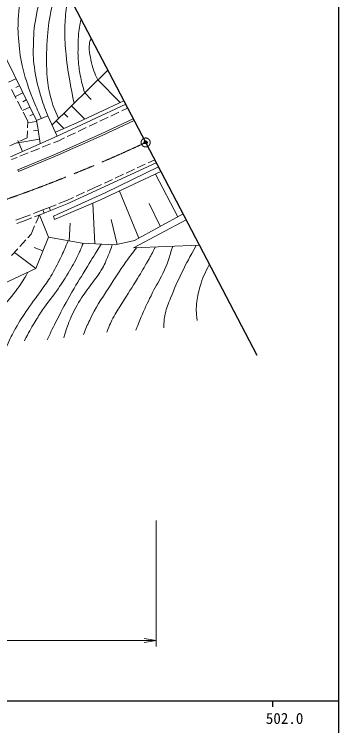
# Model space of a CAD drawing. Units: millimetres, scale not verified. Extents: x 40000 to 680000, y 20000 to 380000.
# Drawn here: x 525084 to 579000, y 200832 to 319180 of the extents above; entities that cross this region are included whole.
import ezdxf
from ezdxf.enums import TextEntityAlignment as Align

# ---------------------------------------------------------------- set-up
doc = ezdxf.new("R2010")
doc.units = ezdxf.units.MM
doc.header["$LTSCALE"] = 1000
doc.header["$PDMODE"] = 32
doc.header["$PDSIZE"] = 500
doc.linetypes.add('CHAIN', pattern=[18.5, 12, -1.5, 3.5, -1.5])
for name, color, linetype, lineweight in [('M-BMK', 2, 'CHAIN', 13), ('M-BMK-OTRS', 5, 'Continuous', 25), ('M-STR-HTXT', 7, 'Continuous', 13), ('M-TTL-BAND', 7, 'Continuous', 25), ('M-WORK', 1, 'Continuous', 13)]:
    doc.layers.add(name, color=color, linetype=linetype, lineweight=lineweight)
doc.layers.add('M-OTRS', color=6, linetype='Continuous')
doc.styles.add('ＭＳ ゴシック', font='')
doc.styles.get('ＭＳ ゴシック').set_extended_font_data('MS Gothic')

# ---------------------------------------------------------------- blocks, each defined once
blk = doc.blocks.new('open_arrow')
at = {"color": 0, "linetype": 'Continuous', "lineweight": -2}
blk.add_lwpolyline([(7.5, 1.25), (0, 0), (7.5, -1.25)], dxfattribs=at)

msp = doc.modelspace()

# ---------------------------------------------------------------- linework, layer by layer
at = {"layer": 'M-BMK'}
msp.add_circle((546923, 297852), 750, dxfattribs=at)
msp.add_arc((440821, 524220), 250000, 284.80961, 295.11324, dxfattribs=at)
at = {"layer": 'M-BMK-OTRS'}
for p, q in [((546923, 297852), (528404, 333307)), ((565443, 262398), (546923, 297852))]:
    msp.add_line(p, q, dxfattribs=at)
at = {"layer": 'M-OTRS'}
msp.add_point((546923, 297852), dxfattribs=at)
at = {"layer": 'M-STR-HTXT'}
for p, q in [((548662, 235000), (548662, 214000)), ((173930, 215000), (548662, 215000))]:
    msp.add_line(p, q, dxfattribs=at)
at = {"layer": 'M-TTL-BAND'}
for p, q in [((579000, 20000), (579000, 370000)), ((40000, 205000), (579000, 205000)), ((568000, 205000), (568000, 204000))]:
    msp.add_line(p, q, dxfattribs=at)
at = {"layer": 'M-WORK'}
for p, q in [((528768, 301487), (522572, 314077)), ((531363, 300765), (540635, 309890)), ((525336, 308461), (524155, 307879)), ((538974, 308255), (542689, 304480)), ((525416, 305139), (524644, 306638)), ((525918, 307279), (525327, 306988)), ((526499, 306098), (525316, 305516)), ((536789, 306105), (537864, 305013)), ((526331, 303361), (525644, 304695)), ((527081, 304915), (526490, 304624)), ((532213, 298912), (543605, 304205)), ((543313, 304765), (539030, 302762)), ((527663, 303733), (526479, 303150)), ((534605, 303955), (536755, 301770)), ((542932, 303110), (543900, 303570)), ((527331, 301418), (526559, 302916)), ((528245, 302549), (527653, 302258)), ((530674, 302269), (528768, 301487)), ((532213, 298912), (530674, 302269)), ((533340, 302711), (533962, 302079)), ((539030, 302762), (535463, 301123)), ((539319, 301395), (540674, 302038)), ((539545, 299272), (544863, 301797)), ((541125, 302252), (542480, 302896)), ((527286, 300275), (527331, 301418)), ((528790, 301354), (527319, 301107)), ((528768, 301487), (528995, 300354)), ((535463, 301123), (531916, 299561)), ((532076, 301467), (533320, 300202)), ((537512, 300537), (538867, 301180)), ((539671, 298999), (544991, 301526)), ((527222, 298633), (527267, 299776)), ((529037, 299882), (528301, 299759)), ((528995, 300354), (529408, 297669)), ((533899, 298821), (535254, 299464)), ((535706, 299679), (537061, 300322)), ((524461, 295476), (532213, 298912)), ((529284, 298411), (525361, 297753)), ((526023, 298066), (527222, 298633)), ((531837, 295862), (539545, 299272)), ((531955, 295586), (539671, 298999)), ((532480, 298147), (533447, 298606)), ((524372, 297285), (525571, 297852)), ((526460, 296362), (525654, 298180)), ((529722, 297043), (531114, 297600)), ((531579, 297786), (532480, 298147)), ((526008, 295556), (527401, 296114)), ((527865, 296299), (529258, 296857)), ((524643, 295010), (525544, 295370)), ((525679, 293318), (531837, 295862)), ((525794, 293040), (531955, 295586)), ((547312, 294448), (548430, 294967)), ((538714, 289851), (548662, 294468)), ((549038, 293804), (540293, 289513)), ((545498, 293606), (546859, 294237)), ((525794, 293040), (525679, 293318)), ((539427, 288301), (549450, 293014)), ((541870, 291922), (543230, 292553)), ((543684, 292764), (545045, 293395)), ((552248, 285499), (548566, 292599)), ((540056, 291080), (541416, 291711)), ((537209, 289766), (538484, 290351)), ((538484, 290351), (539602, 290870)), ((540293, 289513), (531582, 285584)), ((533878, 287633), (538714, 289851)), ((535391, 288932), (536755, 289558)), ((545772, 281929), (542567, 289777)), ((531097, 286531), (533878, 287633)), ((531795, 285051), (539427, 288301)), ((532511, 287683), (533662, 288139)), ((533662, 288139), (534937, 288724)), ((538470, 280973), (538166, 287764)), ((549356, 283904), (547480, 287689)), ((528278, 286023), (529835, 286630)), ((530894, 287043), (529835, 286630)), ((529835, 286630), (530034, 286117)), ((530034, 286117), (531094, 286530)), ((530894, 287043), (532046, 287499)), ((531094, 286530), (530894, 287043)), ((525343, 284912), (526256, 285236)), ((526256, 285236), (527812, 285842)), ((526448, 284720), (528008, 285328)), ((528474, 285509), (530034, 286117)), ((528667, 284431), (529258, 285815)), ((530765, 282087), (529258, 285815)), ((531582, 285584), (531795, 285051)), ((545044, 281528), (553124, 285982)), ((525522, 284392), (526448, 284720)), ((534190, 281467), (534373, 284412)), ((542203, 280883), (541206, 285051)), ((553633, 285007), (544900, 280349)), ((527879, 282587), (528471, 283971)), ((527343, 281998), (527879, 282587)), ((528687, 276892), (530765, 282087)), ((530765, 282087), (536359, 281075)), ((525996, 280520), (527007, 281629)), ((536359, 281075), (541874, 280808)), ((541874, 280808), (545044, 281528)), ((544900, 280349), (555856, 280750)), ((524649, 279042), (525660, 280151)), ((528695, 276913), (525119, 279557)), ((529853, 279808), (528405, 280387)), ((516050, 270978), (528687, 276892))]:
    msp.add_line(p, q, dxfattribs=at)
for points, knots in [([(529608, 301832), (528882, 303360), (528689, 303809), (528174, 305107), (527433, 306977), (527060, 308050), (526575, 310002), (526130, 311793), (525981, 312828), (525825, 314668), (525683, 316344), (525663, 317297), (525792, 318974), (525938, 320869), (526134, 321931), (526608, 323771), (527068, 325554), (527329, 326572), (528109, 328241), (528628, 329352), (528846, 329764), (529610, 330999)], [0, 0, 0, 0, 1, 1, 1, 2, 2, 2, 3, 3, 3, 4, 4, 4, 5, 5, 5, 6, 6, 6, 7, 7, 7, 7]), ([(531407, 327558), (530744, 325829), (530569, 325344), (530099, 323901), (529497, 322052), (529120, 321016), (528761, 319105), (528423, 317304), (528327, 316271), (528272, 314439), (528224, 312845), (528216, 311940), (528435, 310361), (528692, 308514), (528909, 307480), (529447, 305695), (529857, 304334), (530033, 303848), (530674, 302269)], [0, 0, 0, 0, 1, 1, 1, 2, 2, 2, 3, 3, 3, 4, 4, 4, 5, 5, 5, 6, 6, 6, 6]), ([(532438, 301823), (531725, 303438), (531487, 303979), (531111, 305434), (530733, 306894), (530639, 307747), (530523, 309251), (530356, 311424), (530431, 312655), (530556, 314831), (530664, 316717), (530818, 317772), (531176, 319627), (531595, 321801), (531871, 322576), (532696, 325089)], [0, 0, 0, 0, 1, 1, 1, 2, 2, 2, 3, 3, 3, 4, 4, 4, 5, 5, 5, 5]), ([(534117, 322369), (533894, 321265), (533842, 320942), (533721, 320019), (533541, 318651), (533518, 317874), (533493, 316495), (533463, 314900), (533525, 314003), (533688, 312416), (533892, 310442), (534083, 309344), (534439, 307391), (534654, 306212), (534727, 305822), (535036, 304380)], [0, 0, 0, 0, 1, 1, 1, 2, 2, 2, 3, 3, 3, 4, 4, 4, 5, 5, 5, 5]), ([(536789, 306105), (536441, 307303), (536340, 307653), (536135, 308664), (535931, 309674), (535829, 310247), (535744, 311274), (535646, 312455), (535669, 313124), (535711, 314309), (535749, 315368), (535717, 315973), (535907, 317017), (536004, 317546), (536039, 317743), (536211, 318361)], [0, 0, 0, 0, 1, 1, 1, 2, 2, 2, 3, 3, 3, 4, 4, 4, 5, 5, 5, 5]), ([(538974, 308255), (538640, 308954), (538542, 309169), (538325, 309779), (538081, 310465), (537981, 310864), (537832, 311577), (537690, 312256), (537584, 312638), (537557, 313332), (537540, 313757), (537519, 314005), (537615, 314419), (537685, 314723), (537729, 314847), (537875, 315174)], [0, 0, 0, 0, 1, 1, 1, 2, 2, 2, 3, 3, 3, 4, 4, 4, 5, 5, 5, 5]), ([(523831, 263990), (524479, 265397), (524674, 265802), (525296, 266921), (526007, 268200), (526477, 268876), (527294, 270091), (528226, 271476), (528855, 272177), (529798, 273554), (530431, 274478), (530815, 274979), (531370, 275952), (532044, 277132), (532398, 277809), (532969, 279042), (533406, 279989), (533546, 280317), (534018, 281498)], [0, 0, 0, 0, 1, 1, 1, 2, 2, 2, 3, 3, 3, 4, 4, 4, 5, 5, 5, 6, 6, 6, 6]), ([(536519, 281067), (536158, 280149), (536041, 279890), (535698, 279152), (535126, 277924), (534737, 277267), (534034, 276109), (533313, 274919), (532880, 274270), (532089, 273125), (531236, 271889), (530640, 271280), (529798, 270035), (529262, 269241), (528987, 268778), (528493, 267957), (527775, 266763), (527565, 266348), (526761, 264840)], [0, 0, 0, 0, 1, 1, 1, 2, 2, 2, 3, 3, 3, 4, 4, 4, 5, 5, 5, 6, 6, 6, 6]), ([(530544, 265000), (531317, 266638), (531530, 267072), (532196, 268383), (533117, 270197), (533666, 271198), (534674, 272965), (535631, 274644), (536228, 275549), (537231, 277201), (538115, 278657), (538394, 279113), (539502, 280923)], [0, 0, 0, 0, 1, 1, 1, 2, 2, 2, 3, 3, 3, 4, 4, 4, 4]), ([(533302, 265356), (533666, 266584), (533790, 266948), (534181, 267940), (534706, 269274), (535065, 270000), (535779, 271244), (536427, 272372), (536922, 272923), (537671, 273988), (538391, 275013), (538887, 275526), (539535, 276598), (540084, 277507), (540311, 278065), (540708, 279049), (540984, 279737), (541074, 279981), (541352, 280833)], [0, 0, 0, 0, 1, 1, 1, 2, 2, 2, 3, 3, 3, 4, 4, 4, 5, 5, 5, 6, 6, 6, 6]), ([(545303, 266635), (545781, 267870), (545918, 268201), (546342, 269192), (546966, 270650), (547357, 271448), (548061, 272869), (548689, 274139), (549180, 274781), (549779, 276066), (550572, 277768), (550750, 278447), (551411, 280587)], [0, 0, 0, 0, 1, 1, 1, 2, 2, 2, 3, 3, 3, 4, 4, 4, 4]), ([(549939, 267034), (549963, 268090), (549985, 268457), (550164, 269348), (550375, 270401), (550663, 270950), (551058, 271950), (551727, 273646), (552145, 274582), (552936, 276225), (553800, 278022), (554140, 278613), (555332, 280731)], [0, 0, 0, 0, 1, 1, 1, 2, 2, 2, 3, 3, 3, 4, 4, 4, 4]), ([(545442, 280369), (544557, 279247), (544324, 278929), (543638, 277984), (542451, 276349), (541857, 275382), (540788, 273668), (539501, 271606), (538634, 270521), (537617, 268313), (537192, 267390), (537030, 267056), (536605, 265915)], [0, 0, 0, 0, 1, 1, 1, 2, 2, 2, 3, 3, 3, 4, 4, 4, 4]), ([(540468, 266288), (540974, 267570), (541122, 267966), (541667, 268979), (542153, 269885), (542509, 270344), (543052, 271217), (544025, 272781), (544601, 273638), (545556, 275213), (546258, 276370), (546657, 277015), (547315, 278197), (547807, 279082), (547964, 279375), (548538, 280482)], [0, 0, 0, 0, 1, 1, 1, 2, 2, 2, 3, 3, 3, 4, 4, 4, 5, 5, 5, 5]), ([(555453, 268233), (555331, 269665), (555267, 270166), (555413, 271390), (555535, 272405), (555691, 272965), (555973, 273948), (556398, 275433), (556702, 275956), (557505, 277593)], [0, 0, 0, 0, 1, 1, 1, 2, 2, 2, 3, 3, 3, 3]), ([(520723, 266839), (521767, 268488), (522064, 268955), (523012, 270251), (523986, 271584), (524707, 272198), (525649, 273554), (526366, 274587), (526604, 274965), (527368, 276275)], [0, 0, 0, 0, 1, 1, 1, 2, 2, 2, 3, 3, 3, 3])]:
    msp.add_open_spline(points, degree=3, knots=knots, dxfattribs=at)

# ---------------------------------------------------------------- block references
at = {"layer": 'M-STR-HTXT', "xscale": 267, "yscale": 267, "rotation": 180}
msp.add_blockref('open_arrow', (548662, 215000), dxfattribs=at)

# ---------------------------------------------------------------- texts
at = {"layer": 'M-TTL-BAND', "style": 'ＭＳ ゴシック'}
msp.add_text('502.0', height=1833, dxfattribs=at).set_placement((570000, 200588), align=Align.BOTTOM_CENTER)

doc.saveas('drawing.dxf')
